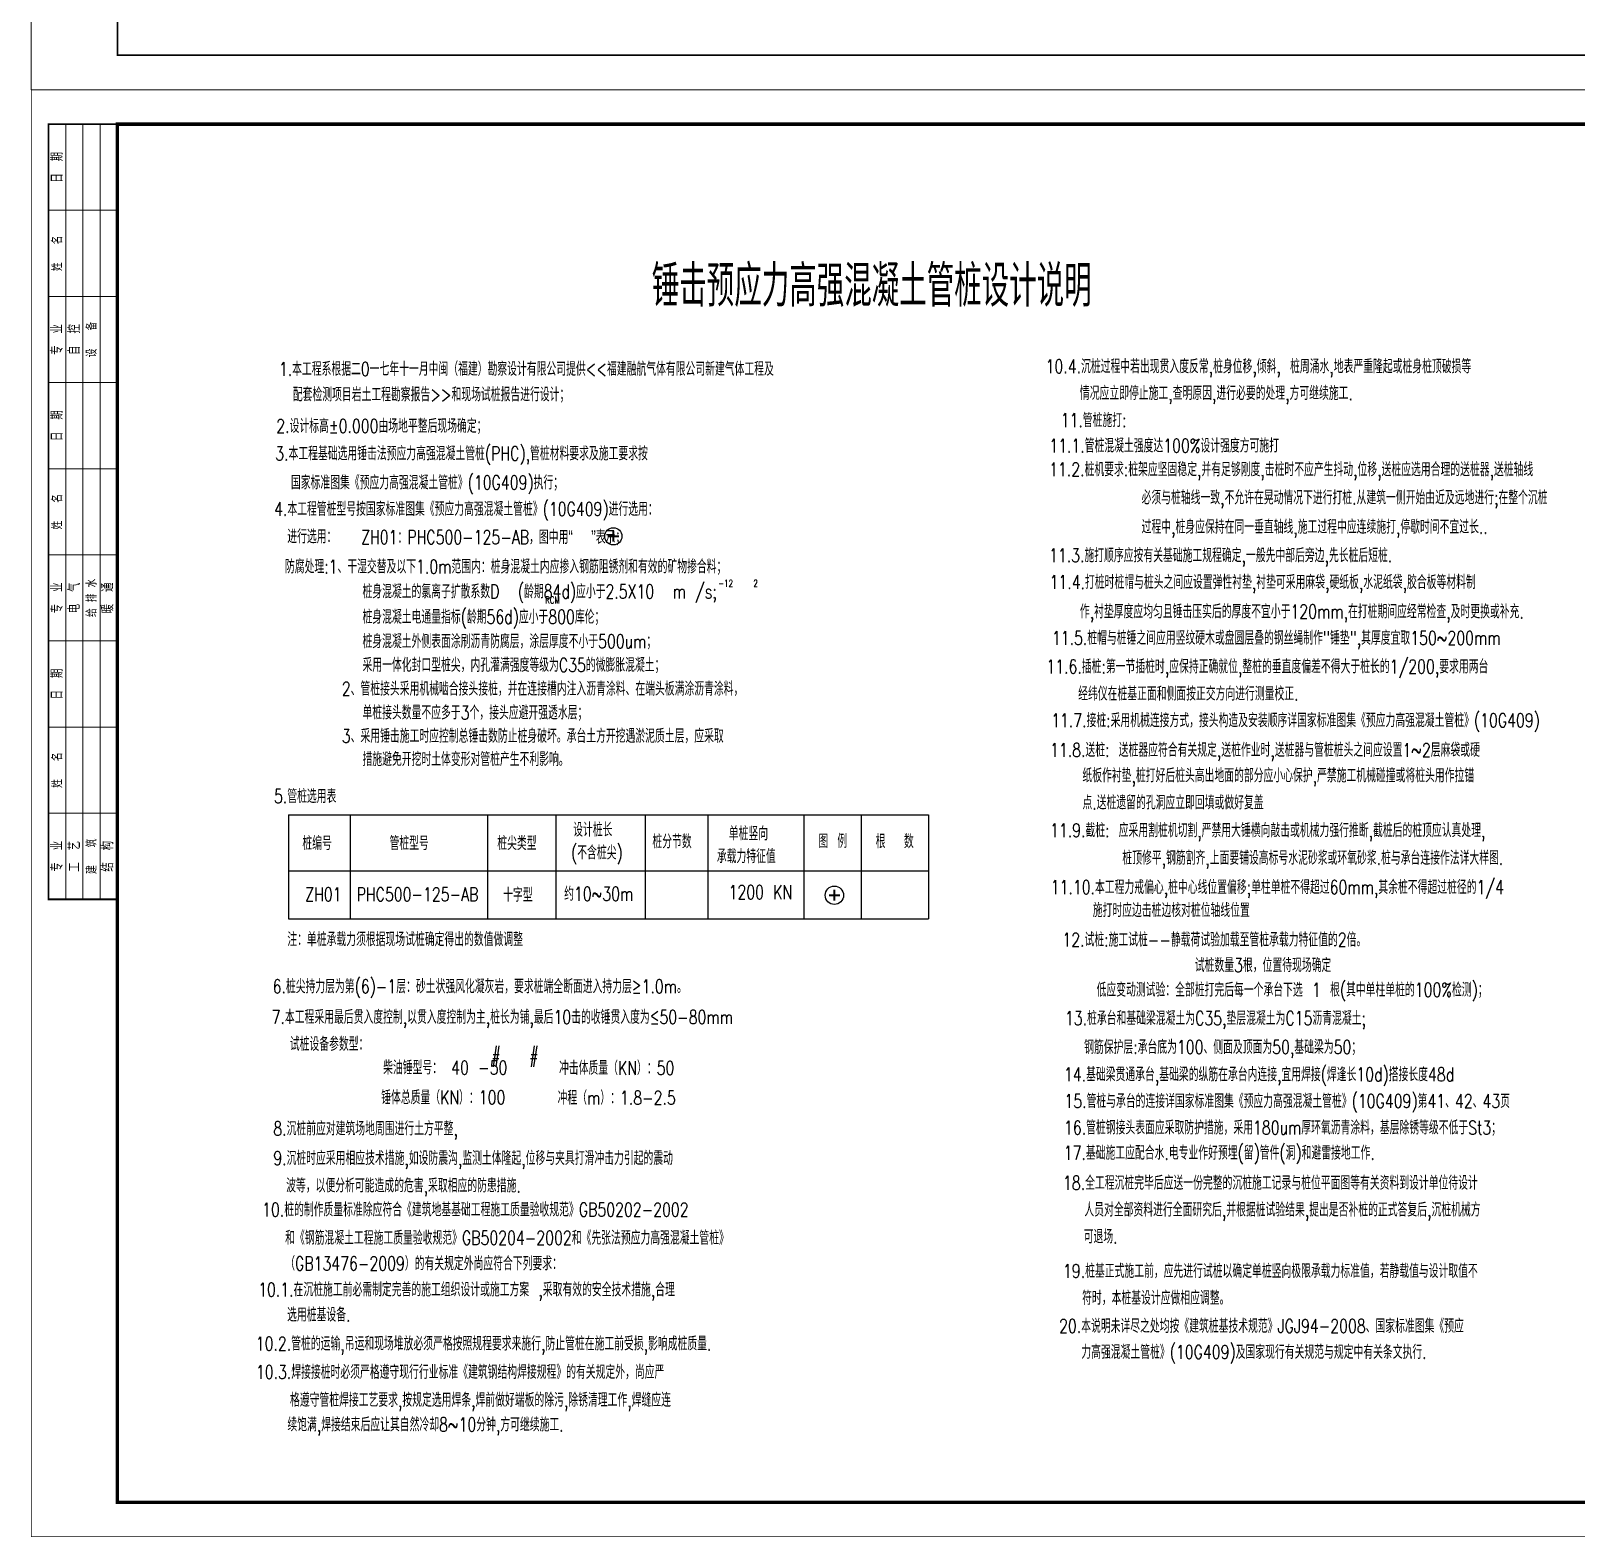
# Model space of a CAD drawing. Extents: x -21254 to 860439, y -324318 to 454338.
# Drawn here: x -20890 to 23968, y 114712 to 158429 of the extents above; entities that cross this region are included whole.
import ezdxf

# ---------------------------------------------------------------- set-up
doc = ezdxf.new("R2010")
doc.units = 0
doc.header["$LTSCALE"] = 1000
doc.header["$MEASUREMENT"] = 0
doc.layers.add('DIMENSION', color=3, linetype='CONTINUOUS')
doc.layers.add('S_HOLESHADE', color=7, linetype='CONTINUOUS')
doc.layers.add('FRAME', color=3, linetype='CONTINUOUS', lineweight=5)
doc.styles.add('DXFS', font='txt.shx', dxfattribs={"width": 0.65, "bigfont": 'dxfs.shx'})
doc.styles.add('FRAME', font='simhei.ttf', dxfattribs={"width": 0.7})
doc.styles.add('黑体', font='simhei.ttf', dxfattribs={"width": 0.7})

# ---------------------------------------------------------------- blocks, each defined once
blk = doc.blocks.new('BW-1067390', base_point=(-180810, -1732, 0))
at = {"layer": 'FRAME'}
for p, q in [((-180810, 57668), (-180810, -1732)), ((-178310, 56668), (-178310, -732)), ((-178310, -732), (-97710, -732)), ((-180810, -1732), (-96710, -1732))]:
    blk.add_line(p, q, dxfattribs=at)
at = {"layer": 'FRAME', "const_width": 50}
blk.add_lwpolyline([(-178310, 56668), (-104710, 56668), (-104710, -732), (-178310, -732)], close=True, dxfattribs=at)
blk = doc.blocks.new('BW-43091906', base_point=(-152259, 7688, 0))
at = {"layer": 'FRAME'}
h = blk.add_hatch(color=256, dxfattribs=at)
h.paths.add_polyline_path([(-97941, 46776), (-96933, 47785), (-96051, 46904), (-95871, 46904), (-97194, 48226), (-98644, 46776), (-97194, 45326), (-95744, 46776), (-96520, 46776), (-96520, 46180), (-96933, 45767)], flags=0)
edge = h.paths.add_edge_path(flags=0)
edge.add_arc((-97115, 46588), 69.1, 0, 45, ccw=False)
edge.add_line((-97046, 46588), (-97046, 46005))
edge.add_line((-97046, 46005), (-96929, 45888))
edge.add_line((-96929, 45888), (-96731, 46087))
edge.add_line((-96731, 46087), (-96731, 46698))
edge.add_arc((-96800, 46698), 69.1, 360, 405)
edge.add_line((-96751, 46746), (-97245, 47240))
edge.add_arc((-97293, 47191), 69.1, 45, 135)
edge.add_line((-97342, 47240), (-97457, 47125))
edge.add_arc((-97408, 47076), 69.1, 135, 225)
edge.add_line((-97457, 47028), (-97066, 46637))
edge = h.paths.add_edge_path(flags=0)
edge.add_arc((-96614, 47069), 192, 360, 540)
edge.add_arc((-96614, 47069), 192, 180, 360)
h.paths.add_polyline_path([(-97553, 45326), (-97455, 45326), (-98887, 46757), (-97418, 48226), (-97515, 48226), (-98984, 46757)], flags=0)
for p, q in [((-93859, 41188), (-100859, 41188)), ((-93859, 38588), (-100859, 38588)), ((-93859, 37088), (-100859, 37088)), ((-93859, 35588), (-100859, 35588)), ((-93859, 31138), (-100859, 31138)), ((-93859, 26688), (-100859, 26688)), ((-93859, 23688), (-100859, 23688)), ((-99059, 23688), (-99059, 22888)), ((-93859, 22888), (-100859, 22888)), ((-93859, 20988), (-100859, 20988)), ((-98859, 20988), (-98859, 16788)), ((-96359, 20988), (-96359, 16788)), ((-93859, 20288), (-100859, 20288)), ((-93859, 19588), (-100859, 19588)), ((-93859, 18888), (-100859, 18888)), ((-93859, 18188), (-100859, 18188)), ((-93859, 17488), (-100859, 17488)), ((-93859, 16788), (-100859, 16788)), ((-93859, 11788), (-100859, 11788)), ((-99109, 11788), (-99109, 8688)), ((-93859, 10788), (-100859, 10788)), ((-97359, 10788), (-97359, 8688)), ((-95609, 10788), (-95609, 8688)), ((-93859, 10088), (-100859, 10088)), ((-93859, 9388), (-100859, 9388))]:
    blk.add_line(p, q, dxfattribs=at)
for points, const_width in [([(-152259, 49688), (-152259, 7688), (-92859, 7688), (-92859, 49688)], 20), ([(-149759, 48688), (-149759, 8688), (-93859, 8688), (-93859, 48688)], 100)]:
    blk.add_lwpolyline(points, close=True, dxfattribs=dict(at, const_width=const_width))
at = {"layer": 'FRAME', "const_width": 50}
for points in [[(-149759, 48688), (-151759, 48688), (-151759, 26188), (-149759, 26188)], [(-100859, 48688), (-100859, 8688)]]:
    blk.add_lwpolyline(points, dxfattribs=at)
at = {"layer": 'FRAME'}
for points in [[(-151259, 26188), (-151259, 48688)], [(-150759, 26188), (-150759, 48688)], [(-150259, 26188), (-150259, 48688)], [(-149759, 46188), (-151759, 46188)], [(-149759, 43688), (-151759, 43688)], [(-149759, 41188), (-151759, 41188)], [(-149759, 38688), (-151759, 38688)], [(-149759, 36188), (-151759, 36188)], [(-149759, 33688), (-151759, 33688)], [(-149759, 31188), (-151759, 31188)], [(-149759, 28688), (-151759, 28688)]]:
    blk.add_lwpolyline(points, dxfattribs=at)
for s, insert, char_height, width, attachment_point, style in [('设计单位', (-100759, 48538), 400, 2368.14, 1, 'FRAME'), ('福建医工设计院有限公司', (-97384, 44489), 600, 9859.32, 5, 'FRAME'), ('国家住建部', (-97335, 43179), 400, 2944.75, 5, 'FRAME'), ('化工石化医药行业', (-97335, 42430), 400, 4781.36, 5, 'FRAME'), ('甲级 A135009049', (-97335, 41715), 400, 4439.66, 5, 'FRAME'), ('备  注', (-100759, 41088), 400, 1758.31, 1, 'FRAME'), ('本图未经设计院签字、盖章无效。', (-100596, 39745), 300, 6524.24, 7, '黑体'), ('施工图审查批准单位', (-100759, 38488), 400, 5412.54, 1, 'FRAME'), ('施工图审查批准书证号', (-100759, 36988), 400, 6008.14, 1, 'FRAME'), ('图纸专用章', (-100759, 35488), 400, 2928.14, 1, 'FRAME'), ('注册师执业章', (-100759, 31038), 400, 3554.58, 1, 'FRAME'), ('工程名称', (-100759, 26588), 400, 2368.14, 1, 'FRAME'), ('单项工程', (-100759, 23488), 400, 2349.15, 1, 'FRAME'), ('建设单位', (-100759, 22788), 400, 2375.25, 1, 'FRAME'), ('审   定', (-99859, 20638), 400, 2038.31, 5, 'FRAME'), ('{\\W0.65;工程负责人}', (-99859, 19938), 400, 2758.64, 5, 'FRAME'), ('{\\W0.65;专业负责人}', (-99859, 19238), 400, 2763.05, 5, 'FRAME'), ('审   核', (-99859, 18538), 400, 2052.54, 5, 'FRAME'), ('校   对', (-99859, 17838), 400, 2066.78, 5, 'FRAME'), ('设   计', (-99859, 17138), 400, 2059.66, 5, 'FRAME'), ('图  名', (-100759, 16688), 400, 1670.51, 1, 'FRAME'), ('图纸编号', (-99984, 11288), 400, 2325.42, 5, 'FRAME'), ('专  业', (-99984, 10438), 400, 1753.56, 5, 'FRAME'), ('比  例', (-96484, 10438), 400, 1677.63, 5, 'FRAME'), ('设计阶段', (-99984, 9738), 400, 2361.02, 5, 'FRAME'), ('日  期', (-96484, 9738), 400, 1618.31, 5, 'FRAME'), ('共  张', (-99984, 9038), 400, 1741.69, 5, 'FRAME'), ('第  张', (-98200, 9031), 400, 1746.44, 5, 'FRAME'), ('版  次', (-96484, 9038), 400, 1753.56, 5, 'FRAME')]:
    blk.add_mtext(s, dxfattribs=dict(at, insert=insert, char_height=char_height, width=width, attachment_point=attachment_point, style=style))
at = {"layer": 'FRAME', "char_height": 300, "attachment_point": 5, "rotation": 90, "style": 'DXFS'}
for s, insert, width in [('{\\f宋体|b0|i0|c134|p2;日\\Ftxt.shx,dxfs.shx|c134;  \\f宋体|b0|i0|c134|p2;期\\P}', (-151509, 47438), 1132.5), ('姓   名', (-151509, 44938), 1185), ('{\\f宋体|b0|i0|c134|p2;专\\Ftxt.shx,dxfs.shx|c134;  \\f宋体|b0|i0|c134|p2;业\\P}', (-151509, 42438), 1203.38), ('{\\f宋体|b0|i0|c134|p2;自\\Ftxt.shx,dxfs.shx|c134;  \\f宋体|b0|i0|c134|p2;控\\P}', (-151009, 42438), 1148.25), ('设   备', (-150509, 42438), 1227), ('{\\f宋体|b0|i0|c134|p2;日\\Ftxt.shx,dxfs.shx|c134;  \\f宋体|b0|i0|c134|p2;期\\P}', (-151509, 39938), 1132.5), ('姓   名', (-151509, 37438), 1185), ('{\\f宋体|b0|i0|c134|p2;专\\Ftxt.shx,dxfs.shx|c134;  \\f宋体|b0|i0|c134|p2;业\\P}', (-151509, 34938), 1203.38), ('{\\f宋体|b0|i0|c134|p2;电\\Ftxt.shx,dxfs.shx|c134;  \\f宋体|b0|i0|c134|p2;气\\P}', (-151009, 34938), 1182.38), ('给 排 水', (-150509, 34938), 1352.62), ('{\\f宋体|b0|i0|c134|p2;暖\\Ftxt.shx,dxfs.shx|c134;  \\f宋体|b0|i0|c134|p2;通\\P}', (-150039, 34938), 1200.75), ('{\\f宋体|b0|i0|c134|p2;日\\Ftxt.shx,dxfs.shx|c134;  \\f宋体|b0|i0|c134|p2;期\\P}', (-151509, 32438), 1132.5), ('姓   名', (-151509, 29938), 1185), ('{\\f宋体|b0|i0|c134|p2;专\\Ftxt.shx,dxfs.shx|c134;  \\f宋体|b0|i0|c134|p2;业\\P}', (-151509, 27438), 1203.38), ('{\\f宋体|b0|i0|c134|p2;工\\Ftxt.shx,dxfs.shx|c134;  \\f宋体|b0|i0|c134|p2;艺\\P}', (-151009, 27438), 1177.12), ('建   筑', (-150509, 27438), 1206), ('{\\f宋体|b0|i0|c134|p2;结\\Ftxt.shx,dxfs.shx|c134;  \\f宋体|b0|i0|c134|p2;构\\P}', (-150039, 27438), 1192.88)]:
    blk.add_mtext(s, dxfattribs=dict(at, insert=insert, width=width))
blk = doc.blocks.new('BW-11910925', base_point=(-42214, 140825))
at = {"layer": 'DIMENSION', "color": 1, "linetype": 'Continuous', "style": 'DXFS', "width": 0.75}
for s, height, p in [('防腐处理:1、干湿交替及以下1.0m范围内：桩身混凝土内应掺入钢筋阻锈剂和有效的矿物掺合料；', 400, (-42263, 146460)), ('-12', 200, (-29679, 146073)), ('2', 200, (-28665, 146073)), ('桩身混凝土的氯离子扩散系数D  (龄期84d)应小于2.5X10  m /s;', 400, (-40012, 145737)), ('RCM', 200, (-34709, 145593)), ('桩身混凝土电通量指标(龄期56d)应小于800库伦；', 400, (-40012, 145000)), ('桩身混凝土外侧表面涂刷沥青防腐层，涂层厚度不小于500um；', 400, (-40012, 144291)), ('采用一体化封口型桩尖，内孔灌满强度等级为C35的微膨胀混凝土；', 400, (-40012, 143604)), ('2、管桩接头采用机械啮合接头接桩，并在连接槽内注入沥青涂料、在端头板满涂沥青涂料，', 400, (-40613, 142914)), ('单桩接头数量不应多于3个，接头应避开强透水层；', 400, (-40012, 142222)), ('3、采用锤击施工时应控制总锤击数防止桩身破坏。承台土方开挖遇淤泥质土层，应采取', 400, (-40613, 141543)), ('措施避免开挖时土体变形对管桩产生不利影响。', 400, (-40012, 140869))]:
    blk.add_text(s, height=height, dxfattribs=at).set_placement(p)

msp = doc.modelspace()

# ---------------------------------------------------------------- linework, layer by layer
at = {"layer": 'DIMENSION', "color": 1, "linetype": 'Continuous'}
for p, q in [((-13412.931, 135674.415), (5165.911, 135674.415)), ((-13412.931, 135674.415), (-13412.931, 132655.193)), ((-11622.472, 135674.415), (-11622.472, 132655.193)), ((-7632.209, 135674.415), (-7632.209, 132655.193)), ((-5647.284, 135674.415), (-5647.284, 132655.193)), ((-3055.284, 135674.415), (-3055.284, 132655.193)), ((-1240.946, 135674.415), (-1240.946, 132655.193)), ((1550.534, 135674.415), (1550.534, 132655.193)), ((3214.445, 135674.415), (3214.445, 132655.193)), ((5165.911, 135674.415), (5165.911, 132655.193)), ((-13412.931, 134048.68), (5165.911, 134048.68)), ((-13412.931, 132655.193), (5165.911, 132655.193))]:
    msp.add_line(p, q, dxfattribs=at)
at = {"layer": 'DIMENSION', "color": 1, "linetype": 'Continuous', "const_width": 53.333}
for points in [[(-4141.37, 143760.39), (-3821.37, 143760.39)], [(-3981.37, 143920.39), (-3981.37, 143600.39)], [(2274.872, 133341.391), (2594.872, 133341.391)], [(2434.872, 133501.391), (2434.872, 133181.391)]]:
    msp.add_lwpolyline(points, dxfattribs=at)
at = {"layer": 'DIMENSION', "color": 1, "linetype": 'Continuous'}
for centre, radius in [((-3981.37, 143760.39), 250), ((2434.872, 133341.391), 266.667)]:
    msp.add_circle(centre, radius, dxfattribs=at)

# ---------------------------------------------------------------- block references
at = {"layer": 'DIMENSION'}
for name, p in [('BW-43091906', (-20879.883, 114722.422, 0)), ('BW-11910925', (-13465.41, 137046.105))]:
    msp.add_blockref(name, p, dxfattribs=at)
at = {"layer": 'S_HOLESHADE'}
msp.add_blockref('BW-1067390', (-20879.883, 156722.422, 0), dxfattribs=at)

# ---------------------------------------------------------------- texts
at = {"layer": 'DIMENSION', "style": 'DXFS', "width": 0.7}
msp.add_text('锤击预应力高强混凝土管桩设计说明', height=1200, dxfattribs=at).set_placement((-2864.427, 150426.88))
at = {"layer": 'DIMENSION', "linetype": 'Continuous', "style": 'DXFS', "width": 0.75}
for s, p in [('10.4.沉桩过程中若出现贯入度反常,桩身位移,倾斜, 桩周涌水,地表严重隆起或桩身桩顶破损等', (8567.732, 148491.92)), ('情况应立即停止施工,查明原因,进行必要的处理,方可继续施工.', (9564.25, 147715.949)), ('2.设计标高%%p0.000由场地平整后现场确定；  ', (-13765.033, 146762.01)), ('11.管桩施打:', (9005.872, 146930.757)), ('3.本工程基础选用锤击法预应力高强混凝土管桩(PHC),管桩材料要求及施工要求按', (-13796.923, 145964.214)), ('11.1.管桩混凝土强度达100%设计强度方可施打', (8674.444, 146191.829)), ('11.2.桩机要求:桩架应坚固稳定,并有足够刚度,击桩时不应产生抖动,位移,送桩应选用合理的送桩器,送桩轴线', (8669.949, 145501.406)), ('国家标准图集《预应力高强混凝土管桩》(10G409)执行；', (-13340.916, 145120.423)), ('必须与桩轴线一致,不允许在晃动情况下进行打桩.从建筑一侧开始由近及远地进行;在整个沉桩', (11353.764, 144685.035)), ('4.本工程管桩型号按国家标准图集《预应力高强混凝土管桩》(10G409)进行选用：', (-13830.186, 144352.556)), ('过程中,桩身应保持在同一垂直轴线,施工过程中应连续施打,停歇时间不宜过长..', (11356.12, 143834.701)), ('11.3.施打顺序应按有关基础施工规程确定,一般先中部后旁边,先长桩后短桩.', (8667.419, 143006.877)), ('11.4.打桩时桩帽与桩头之间应设置弹性衬垫,衬垫可采用麻袋,硬纸板,水泥纸袋,胶合板等材料制', (8682.547, 142230.662)), ('作,衬垫厚度应均匀且锤击压实后的厚度不宜小于120mm,在打桩期间应经常检查,及时更换或补充.', (9562.451, 141376.764)), ('11.5.桩帽与桩锤之间应用竖纹硬木或盘圆层叠的钢丝绳制作"锤垫",其厚度宜取150~200mm', (8749.065, 140610.192)), ('11.6.插桩:第一节插桩时,应保持正确就位,整桩的垂直度偏差不得大于桩长的1/200,要求用两台', (8590.745, 139779.497)), ('经纬仪在桩基正面和侧面按正交方向进行测量校正.', (9512.879, 138992.26)), ('11.7.接桩:采用机械连接方式，接头构造及安装顺序详国家标准图集《预应力高强混凝土管桩》(10G409)', (8728.218, 138218.282)), ('11.8.送桩: 送桩器应符合有关规定,送桩作业时,送桩器与管桩桩头之间应设置1~2层麻袋或硬', (8695.737, 137358.879)), ('纸板作衬垫,桩打好后桩头高出地面的部分应小心保护,严禁施工机械碰撞或将桩头用作拉锚', (9635.542, 136618.83)), ('5.管桩选用表', (-13832.495, 136017.139)), ('点.送桩遗留的孔洞应立即回填或做好复盖', (9637.818, 135833.033)), ('11.9.截桩: 应采用割桩机切割,严禁用大锤横向敲击或机械力强行推断,截桩后的桩顶应认真处理,', (8695.737, 135026.068)), ('桩顶修平,钢筋割齐,上面要铺设高标号水泥砂浆或环氧砂浆.桩与承台连接作法详大样图.', (10796.262, 134226.744)), ('11.10.本工程力戒偏心,桩中心线位置偏移;单柱单桩不得超过60mm,其余桩不得超过桩径的1/4', (8715.321, 133375.069)), ('施打时应边击桩边核对桩位轴线位置', (9936.465, 132706.396)), ('12.试桩:施工试桩--静载荷试验加载至管桩承载力特征值的2倍。', (9055.179, 131851.375)), ('试桩数量3根，位置待现场确定', (12899.286, 131111.568)), ('低应变动测试验：全部桩打完后每一个承台下选 1 根(其中单柱单桩的100%检测)；', (10048.16, 130397.534)), ('7.本工程采用最后贯入度控制,以贯入度控制为主,桩长为铺,最后10击的收锤贯入度为≤50-80mm', (-13900.623, 129606.563)), ('试桩设备参数型：', (-13372.853, 128823.951)), ('#', (-7522.718, 128493.001)), ('#', (-6423.085, 128492.705)), ('柴油锤型号： 40 -50', (-10664.786, 128138.091)), ('冲击体质量（KN）：50', (-5557.652, 128129.041)), ('14.基础梁贯通承台,基础梁的纵筋在承台内连接,宜用焊接(焊逢长10d)搭接长度48d', (9100.031, 127940.841)), ('锤体总质量（KN）：100', (-10720.933, 127273.488)), ('冲程（m）：1.8-2.5', (-5599.673, 127263.971)), ('15.管桩与承台的连接详国家标准图集《预应力高强混凝土管桩》(10G409)第41、42、43页', (9113.518, 127167.157)), ('8.沉桩前应对建筑场地周围进行土方平整,', (-13853.163, 126370.526)), ('16.管桩钢接头表面应采取防护措施，采用180um厚环氧沥青涂料，基层除锈等级不低于St3；', (9100.798, 126397.897)), ('17.基础施工应配合水.电专业作好预埋(留)管件(洞)和避雷接地工作.', (9093.799, 125665.967)), ('9.沉桩时应采用相应技术措施,如设防震沟,监测土体隆起,位移与夹具打滑冲击力引起的震动', (-13853.163, 125510.99)), ('波等，以便分析可能造成的危害,采取相应的防患措施.', (-13479.735, 124717.125)), ('18.全工程沉桩完毕后应送一份完整的沉桩施工记录与桩位平面图等有关资料到设计单位待设计', (9072.321, 124793.453)), ('10.桩的制作质量标准除应符合《建筑地基基础工程施工质量验收规范》GB50202-2002', (-14177.723, 124016.663)), ('人员对全部资料进行全面研究后,并根据桩试验结果,提出是否补桩的正式答复后,沉桩机械方', (9693.554, 124014.711)), ('和《钢筋混凝土工程施工质量验收规范》GB50204-2002和《先张法预应力高强混凝土管桩》', (-13507.356, 123197.676)), ('可退场.', (9674.008, 123235.189)), ('（GB13476-2009）的有关规定外尚应符合下列要求：', (-13507.356, 122453.501)), ('19.桩基正式施工前，应先进行试桩以确定单桩竖向极限承载力标准值，若静载值与设计取值不', (9072.321, 122235.182)), ('10.1.在沉桩施工前必需制定完善的施工组织设计或施工方案 ,采取有效的安全技术措施,合理', (-14293.096, 121696.423)), ('符时，本桩基设计应做相应调整。', (9628.9, 121453.415)), ('选用桩基设备.', (-13451.684, 120967.534)), ('20.本说明未详尽之处均按《建筑桩基技术规范》JGJ94-2008、国家标准图集《预应', (8958.125, 120638.922)), ('10.2.管桩的运输,吊运和现场堆放必须严格按照规程要求来施行,防止管桩在施工前受损,影响成桩质量.', (-14361.974, 120128.093)), ('力高强混凝土管桩》(10G409)及国家现行有关规范与规定中有关条文执行.', (9605.125, 119883.585)), ('10.3.焊接接桩时必须严格遵守现行行业标准《建筑钢结构焊接规程》的有关规定外，尚应严', (-14358.687, 119303.201)), ('格遵守管桩焊接工艺要求,按规定选用焊条,焊前做好端板的除污,除锈清理工作,焊缝应连', (-13368.767, 118492.85)), ('续饱满,焊接结束后应让其自然冷却8~10分钟,方可继续施工.', (-13444.368, 117779.463))]:
    msp.add_text(s, height=400, dxfattribs=at).set_placement(p)
at = {"layer": 'DIMENSION', "color": 1, "linetype": 'Continuous', "style": 'DXFS', "width": 0.75}
for s, p in [('1.本工程系根据二0一七年十一月中闽（福建）勘察设计有限公司提供<<福建融航气体有限公司新建气体工程及', (-13691.226, 148417.289)), ('配套检测项目岩土工程勘察报告>>和现场试桩报告进行设计；', (-13286.455, 147676.393)), ('进行选用：', (-13446.114, 143554.211)), ('ZH01：PHC500-125-AB，图中用“  ”表示；', (-11302.514, 143535.715)), ('设计桩长', (-5148.33, 135043.555)), ('桩编号', (-13008.748, 134650.778)), ('管桩型号', (-10478.681, 134650.778)), ('桩尖类型', (-7349.756, 134652.303)), ('桩分节数', (-2847.149, 134701.584)), ('单桩竖向', (-628.307, 134934.074)), ('图 例', (1971.193, 134713.461)), ('根  数', (3633.922, 134706.041)), ('(不含桩尖)', (-5208.936, 134379.214)), ('承载力特征值', (-976.116, 134272.234)), ('ZH01', (-12924.592, 133167.939)), ('PHC500-125-AB', (-11435.086, 133167.939)), ('十字型', (-7178.983, 133152.718)), ('约10~30m', (-5409.579, 133181.942)), ('1200 KN', (-636.693, 133231.131)), ('注：单桩承载力须根据现场试桩确定得出的数值做调整', (-13445.551, 131862.317)), ('6.桩尖持力层为第(6)-1层：砂土状强风化凝灰岩，要求桩端全断面进入持力层≥1.0m。', (-13873.103, 130495.36)), ('13.桩承台和基础梁混凝土为C35,垫层混凝土为C15沥青混凝土; ', (9128.691, 129574.098)), ('钢筋保护层:承台底为100、侧面及顶面为50,基础梁为50；', (9686.669, 128735.348))]:
    msp.add_text(s, height=400, dxfattribs=at).set_placement(p)

doc.saveas('drawing.dxf')
